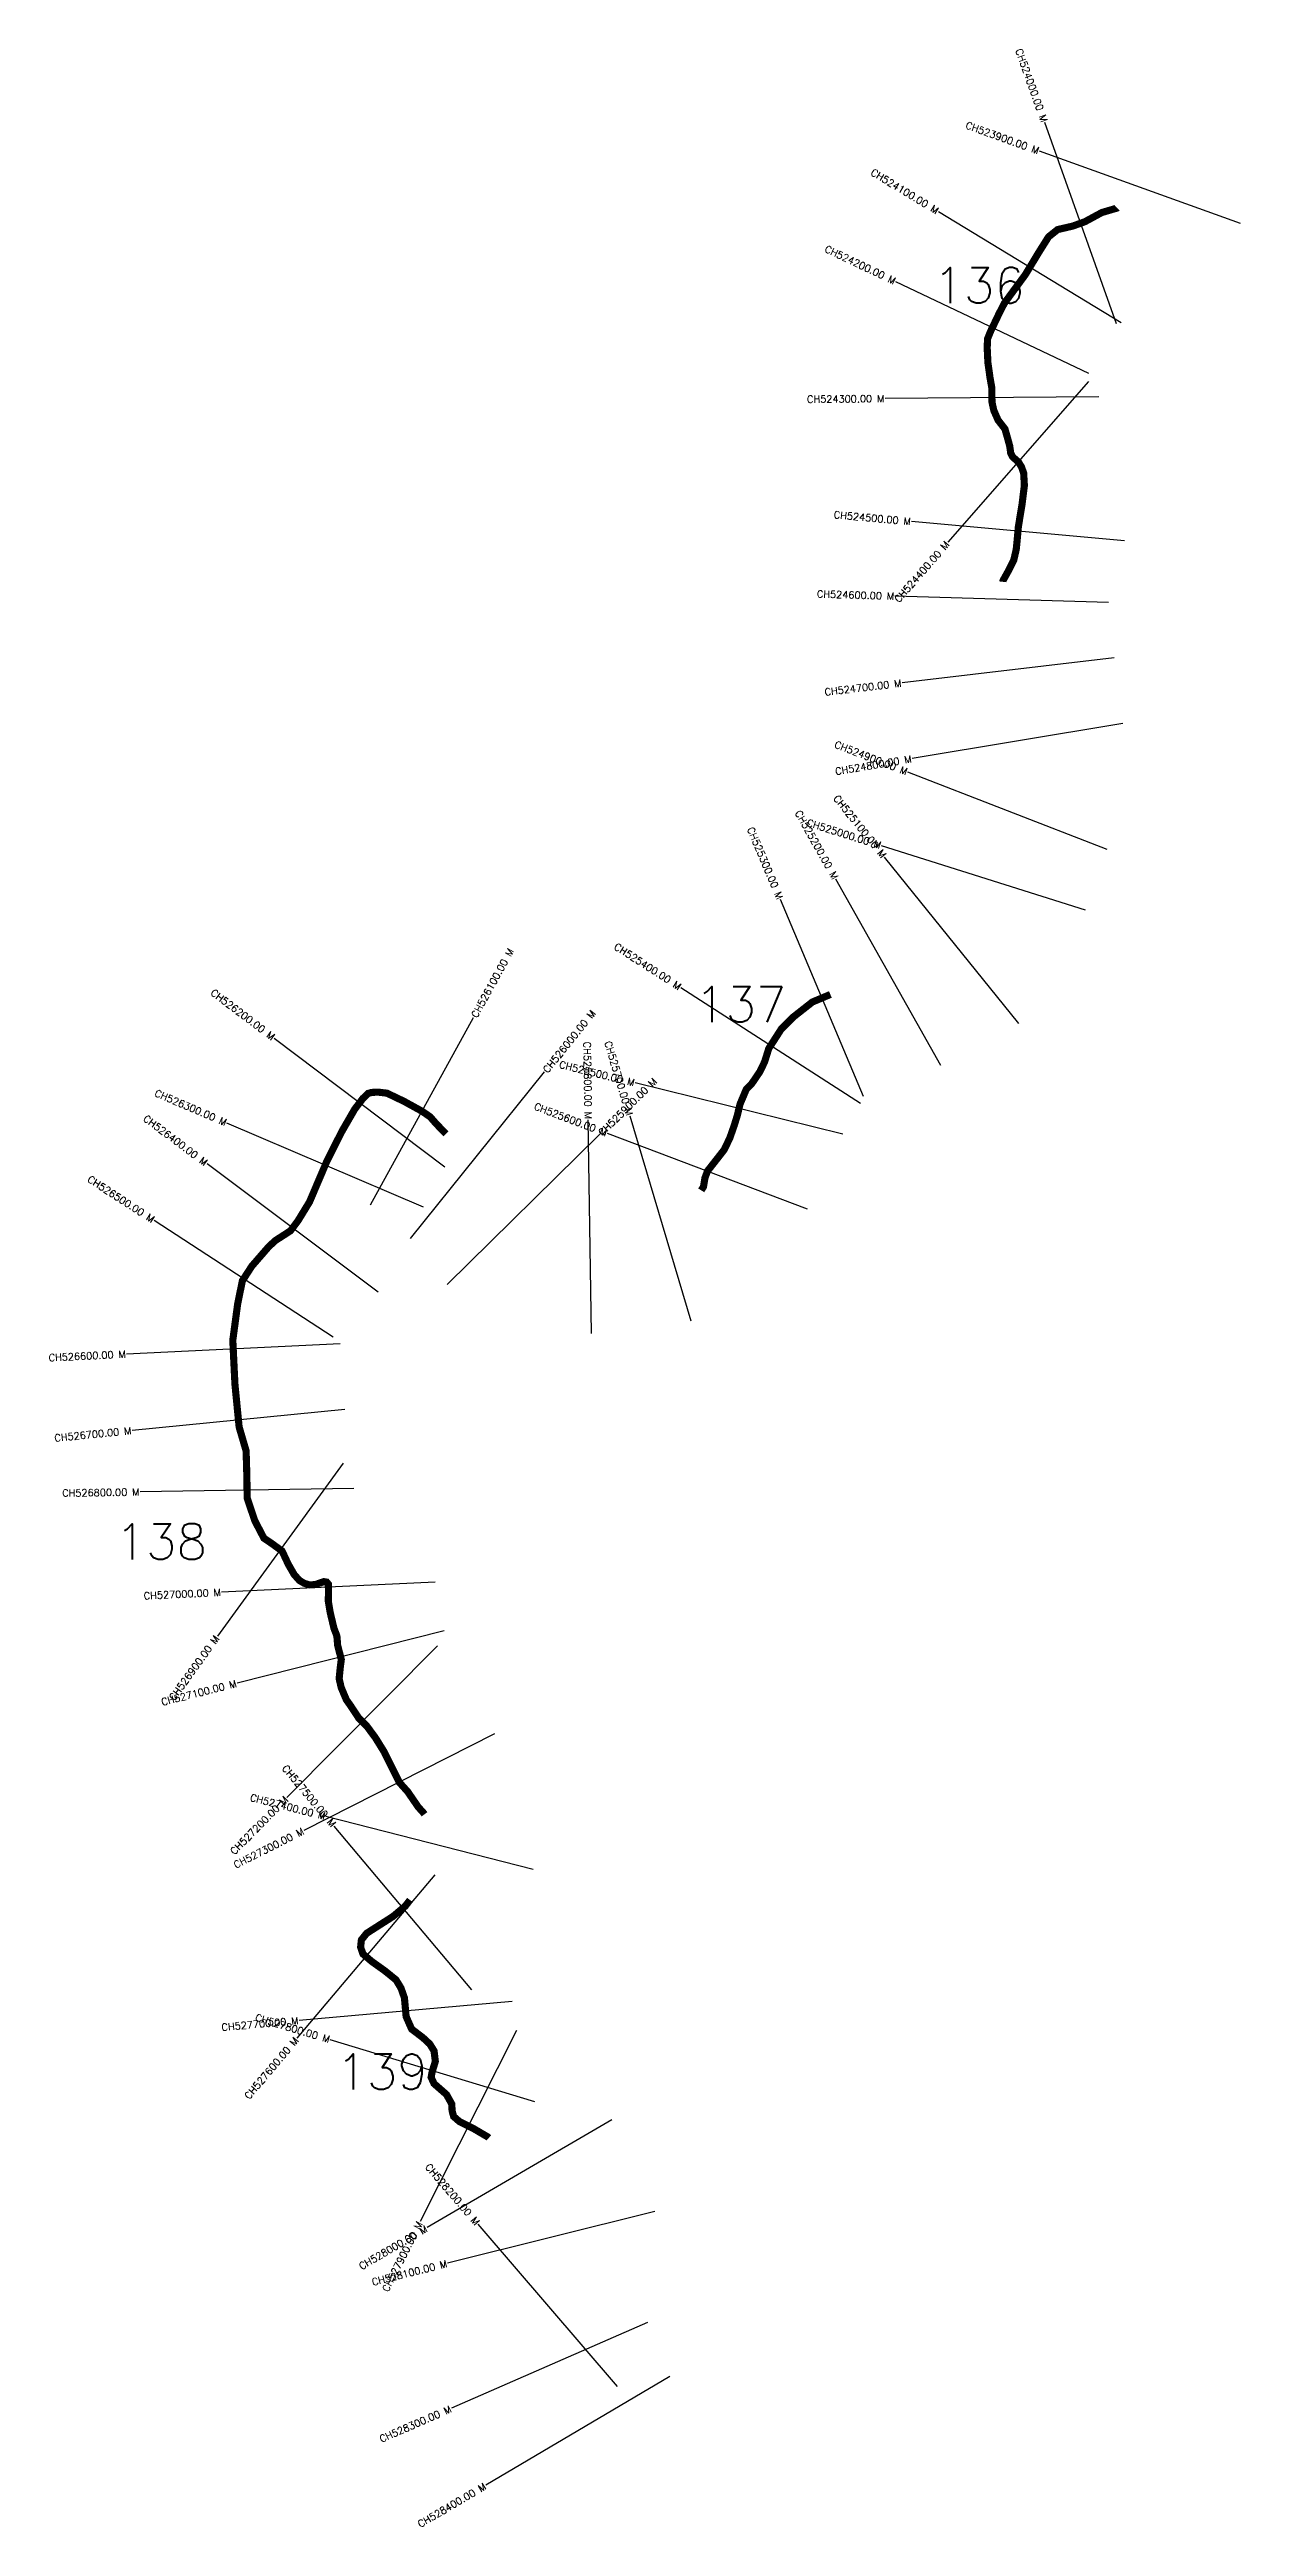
# Model space of a CAD drawing. Header units: metres. Extents: x 316827 to 322033, y 1873005 to 1876667.
# Drawn here: x 316827 to 318499, y 1873193 to 1876667 of the extents above; entities that cross this region are included whole.
import ezdxf
from ezdxf.enums import TextEntityAlignment as Align

# ---------------------------------------------------------------- set-up
doc = ezdxf.new("R2010")
doc.units = ezdxf.units.M
for name, color, linetype in [('CS', 134, 'Continuous'), ('CSMark', 6, 'Continuous'), ('UNPROTECTED', 10, 'Continuous')]:
    doc.layers.add(name, color=color, linetype=linetype)
doc.styles.get("Standard").update_dxf_attribs({"font": 'simplex.shx'})

msp = doc.modelspace()

# ---------------------------------------------------------------- linework, layer by layer
at = {"layer": 'CS'}
for p, q in [((318324.7, 1876281.9), (318224, 1876564.5)), ((318498.7, 1876422.6), (318216.5, 1876524.2)), ((318331.2, 1876283.6), (318074.7, 1876439.2)), ((318285.9, 1876212.3), (318015, 1876341.2)), ((318299.8, 1876179.8), (317999.8, 1876177.3)), ((318285.6, 1876201.4), (318087.8, 1875975.9)), ((318335.8, 1875977.8), (318037, 1876004.7)), ((318313.4, 1875891.1), (318013.6, 1875900.1)), ((318321.6, 1875813.7), (318023.7, 1875778.4)), ((318333.8, 1875721.7), (318037.9, 1875672.3)), ((318311.4, 1875544.8), (318031.8, 1875653.4)), ((318281, 1875459.8), (317994.9, 1875550.1)), ((318187.6, 1875300.6), (317999.2, 1875534.1)), ((318078, 1875241.8), (317930.9, 1875503.3)), ((317969.4, 1875198.3), (317853, 1875474.8)), ((317965.4, 1875188.7), (317713.1, 1875350.9)), ((317277.7, 1875046.3), (317422.2, 1875309.2)), ((317382, 1875099.3), (317142.5, 1875280)), ((317333.8, 1874999.2), (317522, 1875232.8)), ((317940.4, 1875145.7), (317649.2, 1875217.5)), ((317587.8, 1874865.9), (317583.3, 1875165.8)), ((317727.7, 1874883.5), (317641.9, 1875171)), ((317352, 1875043.3), (317076.1, 1875161.1)), ((317385.2, 1874934.8), (317599.1, 1875145.1)), ((317890.8, 1875040.3), (317610.2, 1875146.6)), ((317288.2, 1874923.9), (317048.1, 1875103.8)), ((317225.4, 1874861.1), (316973.7, 1875024.4)), ((317234.8, 1874851.5), (316935.1, 1874837.2)), ((317241.5, 1874759.3), (316942.9, 1874730)), ((317239, 1874684.2), (317062.6, 1874441.6)), ((317254.3, 1874648.5), (316954.3, 1874643.8)), ((317368.3, 1874517.2), (317068.6, 1874503.1)), ((317381.1, 1874449.1), (317090.3, 1874375.7)), ((317371.6, 1874428.2), (317160.2, 1874215.3)), ((317451.7, 1874304.6), (317184, 1874169.2)), ((317505.7, 1874114.2), (317215, 1874188.6)), ((317419.8, 1873945.5), (317226.8, 1874175.1)), ((317368, 1874106.8), (317174.3, 1873877.8)), ((317476.3, 1873929.1), (317177.5, 1873902.6)), ((317482.3, 1873888.5), (317347.2, 1873620.7)), ((317508.1, 1873788.5), (317221, 1873875.5)), ((317616.4, 1873763), (317357.2, 1873612)), ((317676.9, 1873634.8), (317385.8, 1873562)), ((317624.1, 1873389.1), (317428.7, 1873616.7)), ((317666.3, 1873478.7), (317391.4, 1873358.7)), ((317697.7, 1873403.3), (317439.3, 1873250.9))]:
    msp.add_line(p, q, dxfattribs=at)
at = {"layer": 'UNPROTECTED', "const_width": 10, "flags": 128}
for points in [[(318325.6, 1876444.6), (318325.5, 1876444.5), (318304.1, 1876438.2), (318280.5, 1876425.4), (318263.3, 1876419.2), (318242.1, 1876414.3), (318229.4, 1876404.2), (318215.6, 1876382.3), (318196.8, 1876351.2), (318167.2, 1876310.9), (318159, 1876294.7), (318147.7, 1876271), (318143.7, 1876261.1), (318143.2, 1876248.2), (318144.2, 1876227.8), (318147.2, 1876206.3), (318149.7, 1876192.3), (318149.9, 1876172.5), (318152.5, 1876160.6), (318158.5, 1876147), (318168.1, 1876134.7), (318171.6, 1876122.5), (318174.9, 1876110.4), (318176.2, 1876100.8), (318179, 1876095.4), (318187.1, 1876088.3), (318191.4, 1876081.3), (318194.4, 1876072.7), (318195.4, 1876055.5), (318192.1, 1876029), (318187, 1875997.8), (318185.5, 1875981.3), (318184, 1875965.9), (318180.5, 1875950.7), (318172.4, 1875934.7), (318165.4, 1875922.1), (318165.2, 1875920.3)], [(317923.1, 1875341.5), (317897.9, 1875331), (317871.3, 1875310.1), (317854, 1875292.8), (317836.6, 1875265.7), (317830.8, 1875247.1), (317824.2, 1875233.3), (317812.7, 1875216.4), (317805, 1875208.4), (317796.3, 1875187.8), (317792.4, 1875171.7), (317788.1, 1875157.8), (317782, 1875140.4), (317774.2, 1875124), (317764.8, 1875111.9), (317758.1, 1875103.4), (317750.7, 1875094), (317747, 1875084.2), (317745, 1875071.9), (317741.8, 1875066.8)], [(317383.6, 1875146.2), (317376.9, 1875152.8), (317368.9, 1875161.2), (317361.3, 1875169.9), (317350, 1875177.7), (317324.5, 1875191.7), (317300.7, 1875203.1), (317287.7, 1875204.6), (317279.2, 1875204.1), (317274.4, 1875202.8), (317266.8, 1875195.6), (317255.3, 1875180.4), (317237.6, 1875149.8), (317216.4, 1875107.8), (317192, 1875050.6), (317175.8, 1875024.1), (317165.3, 1875010.1), (317157.9, 1875005.3), (317143.8, 1874996.2), (317134.4, 1874987.4), (317111.1, 1874960.6), (317097.8, 1874940.1), (317091.2, 1874908), (317084.3, 1874856.6), (317087.3, 1874794.8), (317093.2, 1874734.8), (317103, 1874701.4), (317104, 1874667.1), (317104.5, 1874635.2), (317115.2, 1874603.4), (317128, 1874578.9), (317140, 1874570.8), (317153.5, 1874560.9), (317162.1, 1874542.5), (317170.4, 1874528), (317177.9, 1874519.6), (317184.7, 1874515.6), (317192, 1874513.4), (317200.1, 1874513.9), (317208.6, 1874516.8), (317211.9, 1874518), (317216.1, 1874517.3), (317218.4, 1874514.6), (317218.4, 1874511.2), (317218.7, 1874504.7), (317218.3, 1874490.8), (317221, 1874474.8), (317226.3, 1874452.5), (317230.4, 1874441.9), (317231.5, 1874428.5), (317234.8, 1874415.8), (317236.6, 1874408.8), (317235.1, 1874397.3), (317233.6, 1874382), (317236.4, 1874369.6), (317243.7, 1874352.3), (317249.9, 1874343.6), (317261, 1874326.7), (317272.6, 1874315.1), (317284.5, 1874299), (317296.9, 1874279), (317307.7, 1874257.1), (317318.1, 1874236.4), (317329.8, 1874223.4), (317344.5, 1874202), (317351.7, 1874194), (317353.4, 1874191.7)], [(317333, 1874071.5), (317326.4, 1874062.9), (317309.3, 1874048.5), (317272.2, 1874024.8), (317264.8, 1874015.6), (317263.7, 1874005.3), (317267, 1873995.8), (317279.6, 1873985.1), (317297.3, 1873972.5), (317313.4, 1873959.5), (317320.4, 1873947.9), (317325.2, 1873934.3), (317327.6, 1873908), (317335.3, 1873890.5), (317351.3, 1873878.3), (317360.8, 1873869.5), (317366.8, 1873859.8), (317368.6, 1873845.2), (317364.1, 1873830.4), (317362.7, 1873822.8), (317366.8, 1873813.9), (317384.3, 1873798.6), (317391.7, 1873785.3), (317392.1, 1873775.8), (317394.3, 1873767.8), (317402.4, 1873760.8), (317423.2, 1873750.3), (317442, 1873739.3), (317443.6, 1873737.8)]]:
    msp.add_lwpolyline(points, dxfattribs=at)

# ---------------------------------------------------------------- texts
at = {"char_height": 50, "attachment_point": 1}
for s, insert in [('136', (318067.5, 1876361.1)), ('137', (317733, 1875352.6)), ('138', (316919.5, 1874599.1)), ('139', (317229.5, 1873855.6))]:
    msp.add_mtext_dynamic_manual_height_columns(s, width=70.183, gutter_width=1, heights=[0], dxfattribs=dict(at, insert=insert))
at = {"layer": 'CSMark'}
for s, rotation, p in [('CH524000.00 M', 289.6072, (318223.7, 1876565.4)), ('CH523900.00 M', 340.1858, (318215.6, 1876524.6)), ('CH524100.00 M', 328.7499, (318073.9, 1876439.8)), ('CH524200.00 M', 334.5513, (318014.1, 1876341.6)), ('CH524300.00 M', 0.4785, (317998.8, 1876177.3)), ('CH524500.00 M', 354.854, (318036, 1876004.8)), ('CH524400.00 M', 48.7506, (318087.2, 1875975.1)), ('CH524600.00 M', 358.2819, (318012.6, 1875900.1)), ('CH524700.00 M', 6.7436, (318022.7, 1875778.3)), ('CH524900.00 M', 338.7852, (318030.8, 1875653.7)), ('CH524800.00 M', 9.4877, (318036.9, 1875672.1)), ('CH525100.00 M', 308.8966, (317998.6, 1875534.9)), ('CH525200.00 M', 299.3469, (317930.4, 1875504.2)), ('CH525000.00 M', 342.4824, (317994, 1875550.4)), ('CH525300.00 M', 292.835, (317852.6, 1875475.7)), ('CH525400.00 M', 327.2628, (317712.3, 1875351.5)), ('CH526200.00 M', 322.9636, (317141.7, 1875280.6)), ('CH525800.00 M', 270.8615, (317583.3, 1875166.8)), ('CH525700.00 M', 286.6131, (317641.6, 1875171.9)), ('CH525500.00 M', 346.1488, (317648.2, 1875217.7)), ('CH526300.00 M', 336.8837, (317075.2, 1875161.5)), ('CH526400.00 M', 323.1519, (317047.3, 1875104.4)), ('CH525600.00 M', 339.2557, (317609.3, 1875146.9)), ('CH526500.00 M', 327.0173, (316972.9, 1875024.9)), ('CH526600.00 M', 2.7275, (316934.1, 1874837.2)), ('CH526700.00 M', 5.6026, (316941.9, 1874729.9)), ('CH526800.00 M', 0.8826, (316953.3, 1874643.8)), ('CH527000.00 M', 2.6961, (317067.6, 1874503.1)), ('CH526900.00 M', 53.986, (317062, 1874440.8)), ('CH527100.00 M', 14.1617, (317089.3, 1874375.4)), ('CH527500.00 M', 310.0481, (317226.2, 1874175.9)), ('CH527200.00 M', 45.2011, (317159.5, 1874214.6)), ('CH527400.00 M', 345.653, (317214, 1874188.8)), ('CH527300.00 M', 26.8282, (317183.1, 1874168.8)), ('CH527700.00 M', 5.0756, (317176.5, 1873902.5)), ('CH527600.00 M', 49.7785, (317173.6, 1873877)), ('CH527800.00 M', 343.1537, (317220.1, 1873875.8)), ('CH528200.00 M', 310.653, (317428, 1873617.5)), ('CH528000.00 M', 30.2413, (317356.3, 1873611.4)), ('CH527900.00 M', 63.2318, (317346.8, 1873619.8)), ('CH528100.00 M', 14.0417, (317384.9, 1873561.7)), ('CH528300.00 M', 23.5671, (317390.4, 1873358.3)), ('CH528400.00 M', 30.5418, (317438.5, 1873250.3))]:
    msp.add_text(s, height=10, rotation=rotation, dxfattribs=at).set_placement(p, align=Align.MIDDLE_RIGHT)
for s, rotation, p in [('CH526100.00 M', 61.2076, (317422.7, 1875310.1)), ('CH526000.00 M', 51.1389, (317522.6, 1875233.5)), ('CH525900.00 M', 44.5167, (317599.8, 1875145.8))]:
    msp.add_text(s, height=10, rotation=rotation, dxfattribs=at).set_placement(p, align=Align.MIDDLE_LEFT)

doc.saveas('drawing.dxf')
